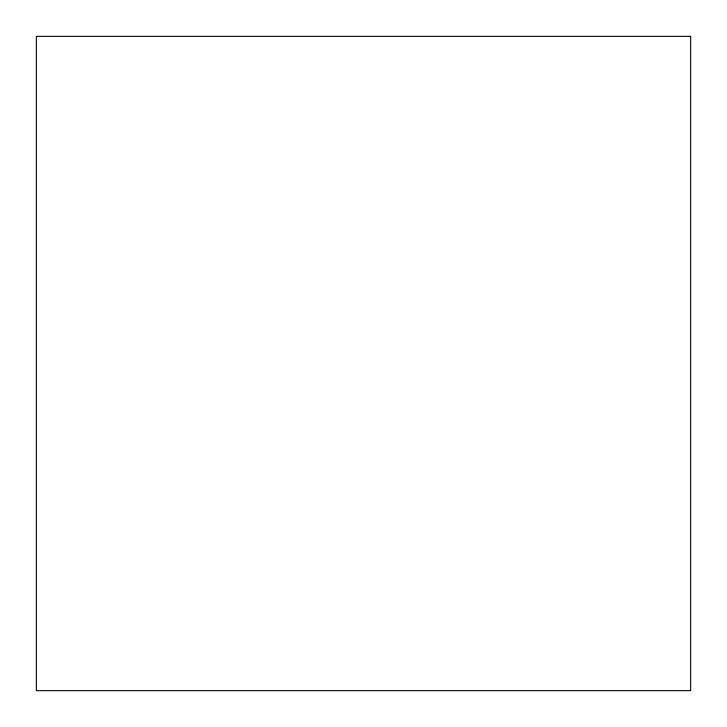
<?xml version="1.0" encoding="UTF-8"?>
<svg xmlns="http://www.w3.org/2000/svg" width="727" height="727" viewBox="0 0 727 727"><rect width="100%" height="100%" fill="white"/><g stroke="black" fill="none" stroke-linecap="round" stroke-linejoin="round"><path stroke-width="1.09" d="M690.65 36.35L36.35 36.35L36.35 690.65L690.65 690.65L690.65 36.35"/></g></svg>
